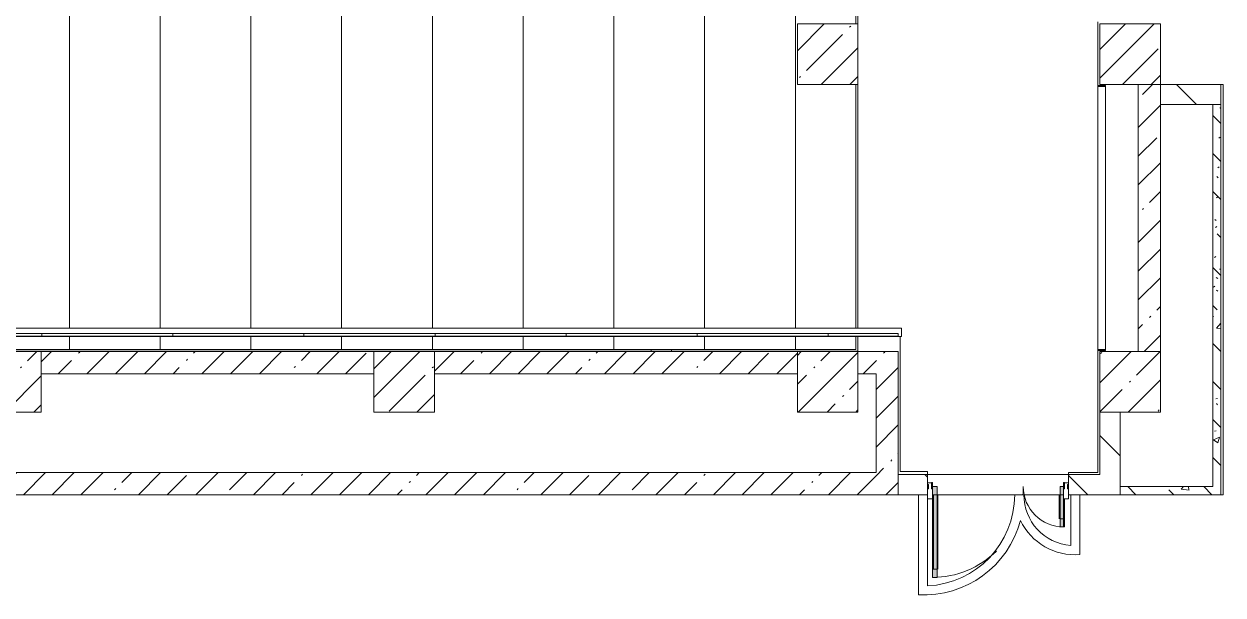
# Model space of a CAD drawing. Header units: millimetres. Extents: x 81663 to 277412, y -8553 to 29000.
# Drawn here: x 170568 to 182459, y 12785 to 18450 of the extents above; entities that cross this region are included whole.
import ezdxf

# ---------------------------------------------------------------- set-up
doc = ezdxf.new("R2010")
doc.units = ezdxf.units.MM
doc.linetypes.add('200_ШТРИХ__ш1_п0_6_', pattern=[160, 100, -60])
for name, color, linetype, lineweight, true_color in [('A-DETL-GENF-3', 7, 'Continuous', 5, 0xe2e2e2), ('A-DETL-GENF-5', 7, 'Continuous', 5, 0xaaaaaa), ('A-DOOR-3', 7, 'Continuous', 5, 0xaaaaaa), ('A-FLOR-2', 7, 'Continuous', 5, 0xaaaaaa), ('A-WALL-PATT-1', 7, 'Continuous', 5, 0x787878), ('I-WALL-5', 7, 'Continuous', 5, 0x787878)]:
    doc.layers.add(name, color=color, linetype=linetype, lineweight=lineweight, true_color=true_color)
for name, color, linetype, lineweight in [('A-DETL-MBND', 7, '200_ШТРИХ__ш1_п0_6_', 9), ('A-GLAZ-CWMG-2', 7, 'Continuous', 5), ('A-WALL', 7, 'Continuous', 9), ('A-WALL-4', 7, 'Continuous', 5), ('I-WALL-3', 7, 'Continuous', 5), ('S-COLS-1', 7, 'Continuous', 5), ('S-STRS-2', 7, 'Continuous', 5)]:
    doc.layers.add(name, color=color, linetype=linetype, lineweight=lineweight)
pattern_1 = [(45, (148228.23, 0), (-285.123, 285.123), []), (45, (148513.35, 0), (-285.123, 285.123), [504.031, -100.806, 16.764, -84.042])]
pattern_2 = [(135, (148228.23, 0), (-353.5534, -353.5534), [])]
pattern_3 = [(135, (148228.23, 0), (-377.171, -377.171), [533.4, -88.9, 17.78, -88.9]), (135, (148228.23, 376.94), (-377.171, -377.171), []), (50, (148228.23, 0), (637.6445, -55.7866), [66.675, -733.425]), (355, (148228.2, 0), (-123.349, 668.699), [53.34, -586.74]), (100.451, (148281.37, -4.65), (514.299, 612.908), [56.665, -623.315]), (46.184, (148228.2, 177.8), (948.776, -147.15), [100.012, -1100.137]), (96.636, (148307.3, 165.5), (830.91, 865.997), [84.998, -934.973]), (351.184, (148228.2, 177.8), (830.918, 865.988), [80.01, -880.11]), (21, (148317.13, 133.35), (530.6506, -357.928), [66.675, -733.425]), (326, (148317.1, 133.35), (216.308, 644.658), [53.34, -586.74]), (71.451, (148361.35, 103.5), (746.96, 286.724), [56.665, -623.315]), (37.5, (148228.23, 0), (10.8105, 295.9426), [16.764, -562.864, 16.764, -578.866, -588.962]), (37.5, (148228.23, 0), (10.8105, 295.9426), [-1175.258, 16.764, -572.198]), (7.5, (148228.23, 0), (233.8692, 350.6318), [16.764, -322.834, 16.764, -549.529, -224.472]), (7.5, (148228.23, 0), (233.8692, 350.6318), [-905.891, 16.764, -207.708]), (327.5, (148029.98, 0), (474.5678, -20.0513), [16.764, -205.486, 16.764, -676.656, -920.115]), (327.5, (148029.98, 0), (474.5678, -20.0513), [-915.67, 16.764, -903.351]), (317.5, (147941.1, 0), (518.452, 88.9934), [16.764, -272.161, 16.764, -443.738, -653.415]), (317.5, (147941.1, 0), (518.452, 88.9934), [-749.427, 16.764, -636.651])]

# ---------------------------------------------------------------- blocks, each defined once
blk = doc.blocks.new('BSC_Колонна _Прямоугольная - 600х600-V24-2_5_3_птичка')
at = {"layer": 'S-COLS-1'}
h = blk.add_hatch(dxfattribs=at)
h.set_pattern_fill('FP_54', color=256, style=0, pattern_type=2)
h.set_pattern_definition([(45, (-26110, -14900), (-285.123, 285.123), []), (45, (-25824.88, -14900), (-285.123, 285.123), [504.031, -100.806, 16.764, -84.042])])
h.paths.add_polyline_path([(-300, -300), (300, -300), (300, 300), (-300, 300)])
for p, q in [((300, 300), (-300, 300)), ((-300, 300), (-300, -300)), ((300, -300), (300, 300)), ((-300, -300), (300, -300))]:
    blk.add_line(p, q, dxfattribs=at)
blk = doc.blocks.new('BSC_Колонна _Прямоугольная - 600х600-V55-2_5_3_птичка')
at = {"layer": 'S-COLS-1'}
h = blk.add_hatch(dxfattribs=at)
h.set_pattern_fill('FP_91', color=256, style=0, pattern_type=2)
h.set_pattern_definition([(45, (-33310, -18150), (-285.123, 285.123), []), (45, (-33024.88, -18150), (-285.123, 285.123), [504.031, -100.806, 16.764, -84.042])])
h.paths.add_polyline_path([(-300, -300), (300, -300), (300, 300), (-300, 300), (-300, 12)])
for p, q in [((300, 300), (-300, 300)), ((-300, 300), (-300, -300)), ((300, -300), (300, 300)), ((-300, -300), (300, -300))]:
    blk.add_line(p, q, dxfattribs=at)
blk = doc.blocks.new('BSC_Колонна _Прямоугольная - 600х600-V65-2_5_3_птичка')
at = {"layer": 'S-COLS-1'}
h = blk.add_hatch(dxfattribs=at)
h.set_pattern_fill('FP_95', color=256, style=0, pattern_type=2)
h.set_pattern_definition([(45, (-33310, -14900), (-285.123, 285.123), []), (45, (-33024.88, -14900), (-285.123, 285.123), [504.031, -100.806, 16.764, -84.042])])
h.paths.add_polyline_path([(-300, -300), (300, -300), (300, 300), (-300, 300), (-300, -208)])
for p, q in [((300, 300), (-300, 300)), ((-300, 300), (-300, -300)), ((300, -300), (300, 300)), ((-300, -300), (300, -300))]:
    blk.add_line(p, q, dxfattribs=at)
blk = doc.blocks.new('BSC_Колонна _Прямоугольная - 600х600-V76-2_5_3_птичка')
at = {"layer": 'S-COLS-1'}
h = blk.add_hatch(dxfattribs=at)
h.set_pattern_fill('FP_105', color=256, style=0, pattern_type=2)
h.set_pattern_definition([(45, (-30310, -14900), (-285.123, 285.123), []), (45, (-30024.88, -14900), (-285.123, 285.123), [504.031, -100.806, 16.764, -84.042])])
h.paths.add_polyline_path([(-300, -300), (300, -300), (300, 300), (-300, 300)])
for p, q in [((300, 300), (-300, 300)), ((-300, 300), (-300, -300)), ((300, -300), (300, 300)), ((-300, -300), (300, -300))]:
    blk.add_line(p, q, dxfattribs=at)
blk = doc.blocks.new('BSC_Колонна _Прямоугольная - 600х600-V107-2_5_3_птичка')
at = {"layer": 'S-COLS-1'}
h = blk.add_hatch(dxfattribs=at)
h.set_pattern_fill('FP_134', color=256, style=0, pattern_type=2)
h.set_pattern_definition([(45, (-22210, -14900), (-285.123, 285.123), []), (45, (-21924.88, -14900), (-285.123, 285.123), [504.031, -100.806, 16.764, -84.042])])
h.paths.add_polyline_path([(-300, -300), (300, -300), (300, 300), (-300, 300)])
for p, q in [((300, 300), (-300, 300)), ((-300, 300), (-300, -300)), ((300, -300), (300, 300)), ((-300, -300), (300, -300))]:
    blk.add_line(p, q, dxfattribs=at)
blk = doc.blocks.new('Прямоугольный импост - Импост структурный с накладкой - 160мм Темный-32479175-2_5_3_птичка')
at = {"layer": 'A-GLAZ-CWMG-2'}
for p, q in [((-50, 40), (-50, 140)), ((-50, 140), (0, 140)), ((0, 140), (0, 40)), ((-40, 40), (-50, 40)), ((-50, -17), (-50, 0)), ((-50, 0), (-40, 0)), ((-40, 0), (-40, 40)), ((-10, 40), (-10, 0)), ((0, 40), (-10, 40)), ((-10, 0), (0, 0)), ((0, 0), (0, -17)), ((0, -17), (-50, -17))]:
    blk.add_line(p, q, dxfattribs=at)
blk = doc.blocks.new('Дверь_Витражная_остекление_ - Д-39_л_ Актовый-32481803-2_5_3_птичка')
at = {"layer": 'A-DETL-GENF-3'}
for points in [[(605, 920), (605, 20), (650, 20), (650, 920)], [(-660, 420), (-660, 140), (-650, 140), (-650, 40), (-660, 40), (-660, 20), (-615, 20), (-615, 420)]]:
    blk.add_hatch(color=256, dxfattribs=at).paths.add_polyline_path(points)
at = {"layer": 'A-DETL-GENF-5'}
for p, q in [((596, 840), (596, 100)), ((650, 920), (605, 920)), ((605, 920), (605, 20)), ((650, 920), (605, 920)), ((605, 920), (605, 20)), ((650, 840), (605, 840)), ((640, 840), (640, 100)), ((650, 920), (650, 140)), ((650, 140), (650, 920)), ((-660, 420), (-615, 420)), ((-660, 420), (-660, 140)), ((-615, 420), (-660, 420)), ((-660, 420), (-660, 140)), ((-615, 420), (-615, 20)), ((-615, 20), (-615, 420)), ((-660, 340), (-615, 340)), ((-650, 340), (-650, 140)), ((-606, 340), (-606, 100)), ((-650, 100), (-615, 100)), ((-615, 20), (-650, 20)), ((-650, 20), (-615, 20)), ((650, 100), (605, 100)), ((605, 20), (650, 20)), ((605, 20), (650, 20)), ((650, 40), (650, 20)), ((650, 20), (650, 40))]:
    blk.add_line(p, q, dxfattribs=at)
at = {"layer": 'A-DOOR-3'}
for p, q in [((650, 920), (650, 140)), ((-650, 420), (-650, 140)), ((-650, 20), (-660, 20)), ((-660, 20), (-660, -20)), ((-650, 40), (-650, 20)), ((-650, -20), (-650, 20)), ((650, 40), (650, 20)), ((660, 20), (650, 20)), ((650, 20), (650, -20)), ((660, -20), (660, 20)), ((-660, -20), (-650, -20)), ((650, -20), (660, -20))]:
    blk.add_line(p, q, dxfattribs=at)
for centre, radius, start, end in [((650, 20), 900, 90, 134.8292), ((-650, 20), 400, 360, 90), ((650, 20), 900, 174.8223, 180)]:
    blk.add_arc(centre, radius, start, end, dxfattribs=at)
blk = doc.blocks.new('Прямоугольный импост - Импост структурный с накладкой - 160мм Темный-32479277-2_5_3_птичка')
at = {"layer": 'A-GLAZ-CWMG-2'}
for p, q in [((0, 140), (-50, 140)), ((-50, 140), (-50, 40)), ((0, 40), (0, 140)), ((-50, 40), (-40, 40)), ((-40, 0), (-50, 0)), ((-50, 0), (-50, -17)), ((-40, 40), (-40, 0)), ((-10, 0), (-10, 40)), ((-10, 40), (0, 40)), ((0, 0), (-10, 0)), ((0, -17), (0, 0)), ((-50, -17), (0, -17))]:
    blk.add_line(p, q, dxfattribs=at)
blk = doc.blocks.new('Перекрытия 2 - Перекрытия 4-32990152-2_5_3_птичка')
at = {"layer": 'S-STRS-2'}
for p, q in [((21910, 19180), (22510, 19180)), ((21910, 19180), (21910, 15411)), ((22810, 19180), (23410, 19180)), ((22810, 15411), (22810, 19180)), ((23710, 19180), (24310, 19180)), ((23710, 15411), (23710, 19180)), ((24610, 19180), (25210, 19180)), ((24610, 15411), (24610, 19180)), ((25510, 19180), (26110, 19180)), ((25510, 15411), (25510, 19180)), ((26410, 19180), (27010, 19180)), ((26410, 15411), (26410, 19180)), ((27310, 19180), (27910, 19180)), ((27310, 15411), (27310, 19180)), ((28210, 19180), (28810, 19180)), ((28210, 15411), (28210, 19180)), ((29110, 19180), (29710, 19180)), ((29110, 15411), (29110, 19180)), ((30010, 19180), (30610, 19180)), ((30010, 15411), (30010, 19180)), ((30610, 18430), (30610, 19180)), ((30610, 15411), (30610, 17830)), ((21910, 15330), (21910, 15200)), ((22810, 15200), (22810, 15330)), ((23710, 15200), (23710, 15330)), ((24610, 15200), (24610, 15330)), ((25510, 15200), (25510, 15330)), ((26410, 15200), (26410, 15330)), ((27310, 15200), (27310, 15330)), ((28210, 15200), (28210, 15330)), ((29110, 15200), (29110, 15330)), ((30010, 15200), (30010, 15330)), ((30610, 15200), (30610, 15330)), ((22810, 15200), (21910, 15200)), ((23710, 15200), (22810, 15200)), ((24610, 15200), (23710, 15200)), ((25510, 15200), (24610, 15200)), ((26410, 15200), (25510, 15200)), ((27310, 15200), (26410, 15200)), ((28210, 15200), (27310, 15200)), ((29110, 15200), (28210, 15200)), ((30010, 15200), (29110, 15200)), ((30610, 15200), (30010, 15200))]:
    blk.add_line(p, q, dxfattribs=at)
blk = doc.blocks.new('Стены наклон_ амфитеатр - Стены наклон_ амфитеатр-32992696-2_5_3_птичка')
at = {"layer": 'A-WALL-PATT-1'}
h = blk.add_hatch(dxfattribs=at)
h.set_pattern_fill('FP_166', color=256, style=0, pattern_type=2)
h.set_pattern_definition([(0, (26444.5, 15393.4), (0, 246.1), []), (90, (26444.5, 15393.4), (-1300, 8e-14), [])])
h.paths.add_polyline_path([(31010, 15354), (31010, 15381), (21879, 15381), (21879, 15354), (30993, 15354)])
at = {"layer": 'A-WALL-4'}
for p, q in [((31041, 15431), (21879, 15431)), ((21879, 15431), (21879, 15381)), ((21879, 15381), (31010, 15381)), ((21879, 15354), (21879, 15381)), ((21879, 15350), (21879, 15354)), ((31010, 15354), (21879, 15354)), ((31010, 15350), (21879, 15350)), ((31010, 15381), (31010, 15350)), ((31010, 15350), (31041, 15350)), ((31041, 15350), (31041, 15431))]:
    blk.add_line(p, q, dxfattribs=at)
blk = doc.blocks.new('BSC_Колонна _Прямоугольная - 600х600-V163-2_5_3_птичка')
at = {"layer": 'S-COLS-1'}
h = blk.add_hatch(dxfattribs=at)
h.set_pattern_fill('FP_167', color=256, style=0, pattern_type=2)
h.set_pattern_definition([(45, (-30310, -18150), (-285.123, 285.123), []), (45, (-30024.88, -18150), (-285.123, 285.123), [504.031, -100.806, 16.764, -84.042])])
h.paths.add_polyline_path([(-300, -300), (300, -300), (300, 300), (-300, 300)])
for p, q in [((300, 300), (-300, 300)), ((-300, 300), (-300, -300)), ((300, -300), (300, 300)), ((-300, -300), (300, -300))]:
    blk.add_line(p, q, dxfattribs=at)

msp = doc.modelspace()

# ---------------------------------------------------------------- hatches: boundary and pattern name
at = {"layer": 'I-WALL-3'}
h = msp.add_hatch(dxfattribs=at)
h.set_pattern_fill('FP_56', color=256, style=0, pattern_type=2)
h.set_pattern_definition(pattern_1)
h.paths.add_polyline_path([(181820.1, 15200), (181838.2, 15200), (181838.2, 17850), (181618.2, 17850), (181618.2, 15200)])
h = msp.add_hatch(dxfattribs=at)
h.set_pattern_fill('FP_59', color=256, style=0, pattern_type=2)
h.set_pattern_definition(pattern_2)
h.paths.add_polyline_path([(182358.2, 17650), (182438.2, 17650), (182438.2, 17850), (181838.2, 17850), (181838.2, 17650), (182330.8, 17650)])
h = msp.add_hatch(dxfattribs=at)
h.set_pattern_fill('FP_56', color=256, style=0, pattern_type=2)
h.set_pattern_definition(pattern_1)
h.paths.add_polyline_path([(178838.2, 14980), (179018.2, 14980), (179018.2, 15200), (178838.2, 15196.3)])
h.paths.add_polyline_path([(174910.6, 14980), (178238.2, 14980), (178238.2, 15200), (174638.2, 15200), (174638.2, 14980)])
h.paths.add_polyline_path([(164098.2, 14980), (166338.5, 14980), (166338.5, 15200), (162548.2, 15200), (162548.2, 14980), (163898.2, 14980)])
h.paths.add_polyline_path([(174038.2, 14980), (174038.2, 15200), (170738.2, 15200), (170738.2, 14980), (171200.5, 14980)])
h.paths.add_polyline_path([(166938.5, 14980), (170138.2, 14980), (170138.2, 15200), (166938.5, 15200)])
h = msp.add_hatch(dxfattribs=at)
h.set_pattern_fill('FP_56', color=256, style=0, pattern_type=2)
h.set_pattern_definition(pattern_1)
h.paths.add_polyline_path([(179018.2, 13780), (179238.2, 13780), (179238.2, 15200), (179018.2, 15200), (179018.2, 14000)])
h = msp.add_hatch(dxfattribs=at)
h.set_pattern_fill('FP_59', color=256, style=0, pattern_type=2)
h.set_pattern_definition(pattern_2)
h.paths.add_polyline_path([(181403.3, 13780), (181438.2, 13780), (181438.2, 14600), (181238.2, 14600), (181238.2, 13780)])
h = msp.add_hatch(dxfattribs=at)
h.set_pattern_fill('FP_56', color=256, style=0, pattern_type=2)
h.set_pattern_definition(pattern_1)
h.paths.add_polyline_path([(178620.7, 13780), (179018.2, 13780), (179018.2, 14000), (168438.2, 14000), (168438.2, 13780), (174910.6, 13780)])
h = msp.add_hatch(dxfattribs=at)
h.set_pattern_fill('FP_59', color=256, style=0, pattern_type=2)
h.set_pattern_definition(pattern_2)
h.paths.add_polyline_path([(181238.2, 13780), (181238.2, 13980), (180928.2, 13980), (180928.2, 13780)])
h.paths.add_polyline_path([(179238.2, 13780), (179528.2, 13780), (179528.2, 13980), (179238.2, 13980)])
at = {"layer": 'I-WALL-5'}
h = msp.add_hatch(dxfattribs=at)
h.set_pattern_fill('FP_69', color=256, style=0, pattern_type=2)
h.set_pattern_definition(pattern_3)
h.paths.add_polyline_path([(182438.2, 13780), (182438.2, 17650), (182358.2, 17650), (182358.2, 13780)])
h = msp.add_hatch(dxfattribs=at)
h.set_pattern_fill('FP_69', color=256, style=0, pattern_type=2)
h.set_pattern_definition(pattern_3)
h.paths.add_polyline_path([(181438.2, 13780), (182358.2, 13780), (182358.2, 13860), (181438.2, 13860)])

# ---------------------------------------------------------------- linework, layer by layer
at = {"layer": 'A-DETL-MBND'}
for p, q in [((176788.2, 15203), (176788.2, 15220)), ((176988.2, 15220), (176988.2, 15203))]:
    msp.add_line(p, q, dxfattribs=at)
at = {"layer": 'A-FLOR-2'}
for p, q in [((178838.2, 20590), (178838.2, 18450)), ((181218.2, 17840), (181218.2, 18470)), ((178838.2, 17850), (178838.2, 15430.8)), ((182438.2, 17850), (182459.2, 17850)), ((182459.2, 17850), (182459.2, 13780)), ((178838.2, 15350), (178838.2, 15200)), ((179258.2, 15350), (179258.2, 14011)), ((178838.2, 15203.4), (162538.3, 15203.4)), ((181218.2, 14000), (181218.2, 15210)), ((179258.2, 14011), (179528.2, 14011)), ((179528.2, 14011), (179528.2, 13980)), ((180928.2, 13980), (180928.2, 14000)), ((180928.2, 14000), (181218.2, 14000)), ((179438.5, 13780), (179438.5, 12786.3)), ((179528.5, 12875.9), (179528.5, 13740)), ((180878.2, 13780), (179578.2, 13780)), ((180948.5, 13780), (180948.5, 13276.6)), ((181038.5, 13187.1), (181038.5, 13780)), ((182459.2, 13780), (182438.2, 13780))]:
    msp.add_line(p, q, dxfattribs=at)
for centre, radius, start, end in [((179488.5, 13780), 905, 272.53324, 0), ((180988.5, 13780), 505, 180, 265.45696), ((179488.5, 13780), 995, 267.1196, 345.20242), ((180988.5, 13780), 595, 205.28402, 274.82046)]:
    msp.add_arc(centre, radius, start, end, dxfattribs=at)
at = {"layer": 'A-WALL'}
for p, q in [((181230.7, 17840), (181230.7, 17830)), ((181243.2, 17840), (181243.2, 17830)), ((181838.2, 17650), (181838.2, 17850)), ((182438.2, 17650), (182358.2, 17650)), ((181230.7, 15220), (181230.7, 15210)), ((181243.2, 15220), (181243.2, 15210)), ((179238.2, 13780), (179238.2, 13980))]:
    msp.add_line(p, q, dxfattribs=at)
at = {"layer": 'I-WALL-3'}
for p, q in [((181293.2, 17840), (181218.2, 17840)), ((181218.2, 15210), (181218.2, 17840)), ((181293.2, 17840), (181293.2, 15210)), ((181618.2, 17850), (181618.2, 15200)), ((182438.2, 17850), (181838.2, 17850)), ((182438.2, 13780), (182438.2, 17850)), ((181218.2, 17830), (181293.2, 17830)), ((181838.2, 15200), (181838.2, 17650)), ((181838.2, 17650), (182358.2, 17650)), ((182358.2, 17650), (182358.2, 13860)), ((174038.2, 15200), (170738.2, 15200)), ((178238.2, 15200), (174638.2, 15200)), ((179238.2, 15200), (178838.2, 15200)), ((179238.2, 13980), (179238.2, 15200)), ((181218.2, 15220), (181293.2, 15220)), ((181218.2, 15210), (181293.2, 15210)), ((170738.2, 14980), (174038.2, 14980)), ((174638.2, 14980), (178238.2, 14980)), ((178838.2, 14980), (179018.2, 14980)), ((179018.2, 14980), (179018.2, 14000)), ((181238.2, 14600), (181238.2, 13980)), ((181438.2, 14600), (181438.2, 13780)), ((179018.2, 14000), (168438.2, 14000)), ((179238.2, 13980), (181238.2, 13980)), ((179528.2, 13780), (179528.2, 13980)), ((180928.2, 13980), (180928.2, 13780)), ((182358.2, 13860), (181438.2, 13860)), ((168438.2, 13780), (179528.2, 13780)), ((180928.2, 13780), (182438.2, 13780))]:
    msp.add_line(p, q, dxfattribs=at)

# ---------------------------------------------------------------- block references
at = {"layer": 'A-DOOR-3', "rotation": 180}
msp.add_blockref('Дверь_Витражная_остекление_ - Д-39_л_ Актовый-32481803-2_5_3_птичка', (180228.2, 13880), dxfattribs=at)
at = {"layer": 'A-GLAZ-CWMG-2', "rotation": 180}
msp.add_blockref('Прямоугольный импост - Импост структурный с накладкой - 160мм Темный-32479277-2_5_3_птичка', (179528.2, 13880), dxfattribs=at)
at = {"layer": 'A-GLAZ-CWMG-2', "extrusion": (0, 0, -1), "rotation": 180}
msp.add_blockref('Прямоугольный импост - Импост структурный с накладкой - 160мм Темный-32479175-2_5_3_птичка', (-180928.2, 13880), dxfattribs=at)
at = {"layer": 'A-WALL-4'}
msp.add_blockref('Стены наклон_ амфитеатр - Стены наклон_ амфитеатр-32992696-2_5_3_птичка', (148228.2, 0), dxfattribs=at)
at = {"layer": 'S-COLS-1'}
for name, p in [('BSC_Колонна _Прямоугольная - 600х600-V163-2_5_3_птичка', (178538.2, 18150)), ('BSC_Колонна _Прямоугольная - 600х600-V55-2_5_3_птичка', (181538.2, 18150)), ('BSC_Колонна _Прямоугольная - 600х600-V107-2_5_3_птичка', (170438.2, 14900)), ('BSC_Колонна _Прямоугольная - 600х600-V24-2_5_3_птичка', (174338.2, 14900)), ('BSC_Колонна _Прямоугольная - 600х600-V76-2_5_3_птичка', (178538.2, 14900)), ('BSC_Колонна _Прямоугольная - 600х600-V65-2_5_3_птичка', (181538.2, 14900))]:
    msp.add_blockref(name, p, dxfattribs=at)
at = {"layer": 'S-STRS-2'}
msp.add_blockref('Перекрытия 2 - Перекрытия 4-32990152-2_5_3_птичка', (148208.2, 20), dxfattribs=at)

doc.saveas('drawing.dxf')
